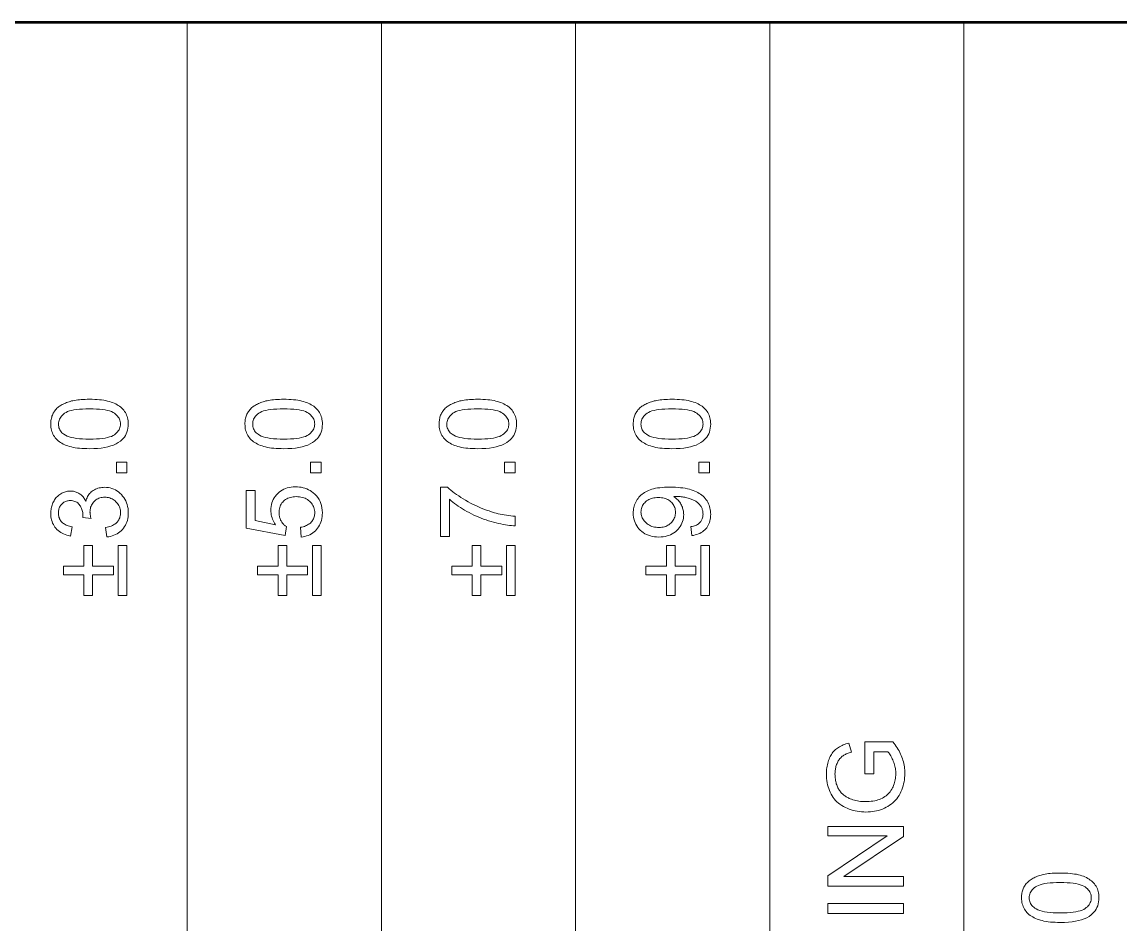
# Model space of a CAD drawing. Extents: x 23 to 417, y 3 to 294.
# Drawn here: x 202.97 to 217.45, y 38.34 to 50.24 of the extents above; entities that cross this region are included whole.
import ezdxf

# ---------------------------------------------------------------- set-up
doc = ezdxf.new("R2010")
doc.units = 0

msp = doc.modelspace()

# ---------------------------------------------------------------- linework, layer by layer
at = {"color": 7, "lineweight": 35}
msp.add_line((30.237, 50.237), (409.763, 50.237), dxfattribs=at)
at = {"color": 7, "lineweight": 13}
for p, q in [((176.422, 50.222), (230.758, 50.222)), ((205.15, 10.222), (205.15, 50.222)), ((207.711, 10.222), (207.711, 50.222)), ((210.272, 10.222), (210.272, 50.222)), ((212.833, 10.222), (212.833, 50.222)), ((215.393, 10.222), (215.393, 50.222))]:
    msp.add_line(p, q, dxfattribs=at)
for points in [[(203.861, 44.607), (203.826, 44.608), (203.793, 44.609), (203.761, 44.61), (203.73, 44.613), (203.701, 44.616), (203.673, 44.62), (203.647, 44.625), (203.622, 44.631), (203.598, 44.637), (203.576, 44.644), (203.555, 44.651), (203.535, 44.66), (203.515, 44.669), (203.497, 44.679), (203.48, 44.689), (203.464, 44.7), (203.449, 44.712), (203.434, 44.725), (203.421, 44.738), (203.409, 44.752), (203.398, 44.767), (203.388, 44.782), (203.379, 44.799), (203.371, 44.816), (203.365, 44.833), (203.36, 44.852), (203.356, 44.871), (203.353, 44.891), (203.351, 44.912), (203.35, 44.933), (203.351, 44.949), (203.352, 44.965), (203.353, 44.98), (203.356, 44.994), (203.358, 45.009), (203.362, 45.023), (203.366, 45.036), (203.371, 45.049), (203.377, 45.062), (203.383, 45.074), (203.39, 45.086), (203.397, 45.098), (203.405, 45.109), (203.413, 45.12), (203.422, 45.13), (203.432, 45.14), (203.442, 45.149), (203.453, 45.158), (203.464, 45.167), (203.476, 45.175), (203.489, 45.182), (203.502, 45.19), (203.515, 45.197), (203.529, 45.204), (203.544, 45.21), (203.559, 45.216), (203.575, 45.222), (203.591, 45.227), (203.608, 45.232), (203.625, 45.237), (203.643, 45.241), (203.662, 45.245), (203.683, 45.248), (203.705, 45.251), (203.728, 45.254), (203.752, 45.256), (203.778, 45.257), (203.804, 45.258), (203.832, 45.259), (203.861, 45.259), (203.896, 45.259), (203.929, 45.258), (203.961, 45.256), (203.991, 45.254), (204.02, 45.25), (204.048, 45.246), (204.074, 45.242), (204.099, 45.236), (204.123, 45.23), (204.145, 45.223), (204.166, 45.216), (204.187, 45.207), (204.206, 45.198), (204.224, 45.188), (204.241, 45.178), (204.257, 45.167), (204.273, 45.155), (204.287, 45.142), (204.3, 45.129), (204.312, 45.115), (204.324, 45.1), (204.334, 45.085), (204.343, 45.068), (204.35, 45.051), (204.357, 45.034), (204.362, 45.015), (204.366, 44.996), (204.369, 44.976), (204.371, 44.955), (204.371, 44.933), (204.37, 44.905), (204.367, 44.878), (204.362, 44.852), (204.355, 44.827), (204.346, 44.804), (204.334, 44.782), (204.321, 44.761), (204.305, 44.742), (204.288, 44.723), (204.268, 44.706), (204.241, 44.687), (204.212, 44.67), (204.179, 44.656), (204.143, 44.643), (204.104, 44.632), (204.062, 44.623), (204.016, 44.616), (203.968, 44.611), (203.916, 44.608)], [(206.422, 44.607), (206.387, 44.608), (206.354, 44.609), (206.322, 44.61), (206.291, 44.613), (206.262, 44.616), (206.234, 44.62), (206.208, 44.625), (206.183, 44.631), (206.159, 44.637), (206.136, 44.644), (206.115, 44.651), (206.095, 44.66), (206.076, 44.669), (206.058, 44.679), (206.041, 44.689), (206.025, 44.7), (206.009, 44.712), (205.995, 44.725), (205.982, 44.738), (205.97, 44.752), (205.959, 44.767), (205.949, 44.782), (205.94, 44.799), (205.932, 44.816), (205.926, 44.833), (205.92, 44.852), (205.916, 44.871), (205.913, 44.891), (205.912, 44.912), (205.911, 44.933), (205.911, 44.949), (205.912, 44.965), (205.914, 44.98), (205.916, 44.994), (205.919, 45.009), (205.923, 45.023), (205.927, 45.036), (205.932, 45.049), (205.937, 45.062), (205.943, 45.074), (205.95, 45.086), (205.958, 45.098), (205.965, 45.109), (205.974, 45.12), (205.983, 45.13), (205.993, 45.14), (206.003, 45.149), (206.014, 45.158), (206.025, 45.167), (206.037, 45.175), (206.049, 45.182), (206.062, 45.19), (206.076, 45.197), (206.09, 45.204), (206.105, 45.21), (206.12, 45.216), (206.135, 45.222), (206.152, 45.227), (206.168, 45.232), (206.186, 45.237), (206.204, 45.241), (206.223, 45.245), (206.244, 45.248), (206.266, 45.251), (206.289, 45.254), (206.313, 45.256), (206.338, 45.257), (206.365, 45.258), (206.393, 45.259), (206.422, 45.259), (206.456, 45.259), (206.49, 45.258), (206.521, 45.256), (206.552, 45.254), (206.581, 45.25), (206.609, 45.246), (206.635, 45.242), (206.66, 45.236), (206.684, 45.23), (206.706, 45.223), (206.727, 45.216), (206.747, 45.207), (206.767, 45.198), (206.785, 45.188), (206.802, 45.178), (206.818, 45.167), (206.833, 45.155), (206.848, 45.142), (206.861, 45.129), (206.873, 45.115), (206.884, 45.1), (206.894, 45.085), (206.903, 45.068), (206.911, 45.051), (206.917, 45.034), (206.923, 45.015), (206.927, 44.996), (206.93, 44.976), (206.932, 44.955), (206.932, 44.933), (206.931, 44.905), (206.928, 44.878), (206.923, 44.852), (206.916, 44.827), (206.906, 44.804), (206.895, 44.782), (206.881, 44.761), (206.866, 44.742), (206.848, 44.723), (206.829, 44.706), (206.802, 44.687), (206.772, 44.67), (206.74, 44.656), (206.704, 44.643), (206.664, 44.632), (206.622, 44.623), (206.577, 44.616), (206.528, 44.611), (206.477, 44.608)], [(208.983, 44.607), (208.948, 44.608), (208.914, 44.609), (208.882, 44.61), (208.852, 44.613), (208.823, 44.616), (208.795, 44.62), (208.768, 44.625), (208.743, 44.631), (208.72, 44.637), (208.697, 44.644), (208.676, 44.651), (208.656, 44.66), (208.637, 44.669), (208.619, 44.679), (208.601, 44.689), (208.585, 44.7), (208.57, 44.712), (208.556, 44.725), (208.543, 44.738), (208.53, 44.752), (208.519, 44.767), (208.509, 44.782), (208.501, 44.799), (208.493, 44.816), (208.486, 44.833), (208.481, 44.852), (208.477, 44.871), (208.474, 44.891), (208.472, 44.912), (208.472, 44.933), (208.472, 44.949), (208.473, 44.965), (208.475, 44.98), (208.477, 44.994), (208.48, 45.009), (208.483, 45.023), (208.488, 45.036), (208.492, 45.049), (208.498, 45.062), (208.504, 45.074), (208.511, 45.086), (208.518, 45.098), (208.526, 45.109), (208.535, 45.12), (208.544, 45.13), (208.553, 45.14), (208.564, 45.149), (208.574, 45.158), (208.586, 45.167), (208.598, 45.175), (208.61, 45.182), (208.623, 45.19), (208.637, 45.197), (208.651, 45.204), (208.665, 45.21), (208.68, 45.216), (208.696, 45.222), (208.712, 45.227), (208.729, 45.232), (208.746, 45.237), (208.764, 45.241), (208.784, 45.245), (208.804, 45.248), (208.826, 45.251), (208.849, 45.254), (208.873, 45.256), (208.899, 45.257), (208.926, 45.258), (208.954, 45.259), (208.983, 45.259), (209.017, 45.259), (209.05, 45.258), (209.082, 45.256), (209.113, 45.254), (209.142, 45.25), (209.169, 45.246), (209.196, 45.242), (209.221, 45.236), (209.244, 45.23), (209.267, 45.223), (209.288, 45.216), (209.308, 45.207), (209.327, 45.198), (209.345, 45.188), (209.363, 45.178), (209.379, 45.167), (209.394, 45.155), (209.408, 45.142), (209.422, 45.129), (209.434, 45.115), (209.445, 45.1), (209.455, 45.085), (209.464, 45.068), (209.472, 45.051), (209.478, 45.034), (209.483, 45.015), (209.488, 44.996), (209.491, 44.976), (209.492, 44.955), (209.493, 44.933), (209.492, 44.905), (209.489, 44.878), (209.484, 44.852), (209.476, 44.827), (209.467, 44.804), (209.456, 44.782), (209.442, 44.761), (209.427, 44.742), (209.409, 44.723), (209.389, 44.706), (209.363, 44.687), (209.333, 44.67), (209.3, 44.656), (209.264, 44.643), (209.225, 44.632), (209.183, 44.623), (209.138, 44.616), (209.089, 44.611), (209.037, 44.608)], [(211.543, 44.607), (211.509, 44.608), (211.475, 44.609), (211.443, 44.61), (211.413, 44.613), (211.383, 44.616), (211.355, 44.62), (211.329, 44.625), (211.304, 44.631), (211.28, 44.637), (211.258, 44.644), (211.237, 44.651), (211.217, 44.66), (211.197, 44.669), (211.179, 44.679), (211.162, 44.689), (211.146, 44.7), (211.131, 44.712), (211.117, 44.725), (211.103, 44.738), (211.091, 44.752), (211.08, 44.767), (211.07, 44.782), (211.061, 44.799), (211.054, 44.816), (211.047, 44.833), (211.042, 44.852), (211.038, 44.871), (211.035, 44.891), (211.033, 44.912), (211.032, 44.933), (211.033, 44.949), (211.034, 44.965), (211.035, 44.98), (211.038, 44.994), (211.041, 45.009), (211.044, 45.023), (211.048, 45.036), (211.053, 45.049), (211.059, 45.062), (211.065, 45.074), (211.072, 45.086), (211.079, 45.098), (211.087, 45.109), (211.095, 45.12), (211.104, 45.13), (211.114, 45.14), (211.124, 45.149), (211.135, 45.158), (211.146, 45.167), (211.158, 45.175), (211.171, 45.182), (211.184, 45.19), (211.197, 45.197), (211.211, 45.204), (211.226, 45.21), (211.241, 45.216), (211.257, 45.222), (211.273, 45.227), (211.29, 45.232), (211.307, 45.237), (211.325, 45.241), (211.345, 45.245), (211.365, 45.248), (211.387, 45.251), (211.41, 45.254), (211.434, 45.256), (211.46, 45.257), (211.486, 45.258), (211.514, 45.259), (211.543, 45.259), (211.578, 45.259), (211.611, 45.258), (211.643, 45.256), (211.673, 45.254), (211.702, 45.25), (211.73, 45.246), (211.757, 45.242), (211.782, 45.236), (211.805, 45.23), (211.827, 45.223), (211.849, 45.216), (211.869, 45.207), (211.888, 45.198), (211.906, 45.188), (211.923, 45.178), (211.94, 45.167), (211.955, 45.155), (211.969, 45.142), (211.982, 45.129), (211.995, 45.115), (212.006, 45.1), (212.016, 45.085), (212.025, 45.068), (212.032, 45.051), (212.039, 45.034), (212.044, 45.015), (212.048, 44.996), (212.051, 44.976), (212.053, 44.955), (212.054, 44.933), (212.053, 44.905), (212.049, 44.878), (212.044, 44.852), (212.037, 44.827), (212.028, 44.804), (212.016, 44.782), (212.003, 44.761), (211.987, 44.742), (211.97, 44.723), (211.95, 44.706), (211.923, 44.687), (211.894, 44.67), (211.861, 44.656), (211.825, 44.643), (211.786, 44.632), (211.744, 44.623), (211.698, 44.616), (211.65, 44.611), (211.598, 44.608)], [(203.861, 44.733), (203.909, 44.734), (203.953, 44.736), (203.994, 44.739), (204.032, 44.743), (204.066, 44.748), (204.097, 44.754), (204.125, 44.762), (204.15, 44.77), (204.171, 44.78), (204.189, 44.791), (204.204, 44.803), (204.218, 44.815), (204.231, 44.828), (204.241, 44.841), (204.25, 44.855), (204.257, 44.87), (204.263, 44.885), (204.267, 44.9), (204.27, 44.917), (204.271, 44.933), (204.27, 44.95), (204.267, 44.966), (204.263, 44.982), (204.257, 44.997), (204.25, 45.011), (204.241, 45.025), (204.23, 45.038), (204.218, 45.051), (204.204, 45.064), (204.189, 45.075), (204.171, 45.086), (204.149, 45.096), (204.125, 45.105), (204.097, 45.112), (204.066, 45.119), (204.032, 45.124), (203.994, 45.128), (203.953, 45.131), (203.909, 45.133), (203.861, 45.133), (203.814, 45.133), (203.769, 45.131), (203.728, 45.128), (203.69, 45.124), (203.656, 45.119), (203.625, 45.112), (203.597, 45.105), (203.572, 45.096), (203.551, 45.086), (203.533, 45.075), (203.518, 45.064), (203.504, 45.051), (203.492, 45.038), (203.481, 45.025), (203.472, 45.011), (203.465, 44.996), (203.459, 44.981), (203.455, 44.965), (203.453, 44.949), (203.452, 44.932), (203.453, 44.915), (203.455, 44.899), (203.458, 44.884), (203.463, 44.87), (203.47, 44.856), (203.478, 44.843), (203.487, 44.83), (203.498, 44.818), (203.51, 44.807), (203.524, 44.797), (203.543, 44.785), (203.566, 44.774), (203.592, 44.764), (203.621, 44.756), (203.654, 44.749), (203.689, 44.744), (203.727, 44.739), (203.769, 44.736), (203.814, 44.734)], [(206.422, 44.733), (206.47, 44.734), (206.514, 44.736), (206.555, 44.739), (206.593, 44.743), (206.627, 44.748), (206.658, 44.754), (206.686, 44.762), (206.711, 44.77), (206.732, 44.78), (206.75, 44.791), (206.765, 44.803), (206.779, 44.815), (206.791, 44.828), (206.802, 44.841), (206.811, 44.855), (206.818, 44.87), (206.824, 44.885), (206.828, 44.9), (206.83, 44.917), (206.831, 44.933), (206.83, 44.95), (206.828, 44.966), (206.824, 44.982), (206.818, 44.997), (206.811, 45.011), (206.802, 45.025), (206.791, 45.038), (206.779, 45.051), (206.765, 45.064), (206.749, 45.075), (206.731, 45.086), (206.71, 45.096), (206.686, 45.105), (206.658, 45.112), (206.627, 45.119), (206.592, 45.124), (206.555, 45.128), (206.514, 45.131), (206.469, 45.133), (206.422, 45.133), (206.374, 45.133), (206.33, 45.131), (206.289, 45.128), (206.251, 45.124), (206.216, 45.119), (206.185, 45.112), (206.157, 45.105), (206.133, 45.096), (206.112, 45.086), (206.094, 45.075), (206.078, 45.064), (206.065, 45.051), (206.052, 45.038), (206.042, 45.025), (206.033, 45.011), (206.026, 44.996), (206.02, 44.981), (206.016, 44.965), (206.014, 44.949), (206.013, 44.932), (206.013, 44.915), (206.016, 44.899), (206.019, 44.884), (206.024, 44.87), (206.031, 44.856), (206.038, 44.843), (206.048, 44.83), (206.059, 44.818), (206.071, 44.807), (206.084, 44.797), (206.104, 44.785), (206.127, 44.774), (206.153, 44.764), (206.182, 44.756), (206.214, 44.749), (206.25, 44.744), (206.288, 44.739), (206.33, 44.736), (206.374, 44.734)], [(208.983, 44.733), (209.03, 44.734), (209.075, 44.736), (209.116, 44.739), (209.153, 44.743), (209.188, 44.748), (209.219, 44.754), (209.247, 44.762), (209.271, 44.77), (209.292, 44.78), (209.31, 44.791), (209.326, 44.803), (209.34, 44.815), (209.352, 44.828), (209.363, 44.841), (209.372, 44.855), (209.379, 44.87), (209.385, 44.885), (209.389, 44.9), (209.391, 44.917), (209.392, 44.933), (209.391, 44.95), (209.389, 44.966), (209.385, 44.982), (209.379, 44.997), (209.371, 45.011), (209.362, 45.025), (209.352, 45.038), (209.34, 45.051), (209.326, 45.064), (209.31, 45.075), (209.292, 45.086), (209.271, 45.096), (209.246, 45.105), (209.218, 45.112), (209.187, 45.119), (209.153, 45.124), (209.115, 45.128), (209.074, 45.131), (209.03, 45.133), (208.983, 45.133), (208.935, 45.133), (208.891, 45.131), (208.849, 45.128), (208.812, 45.124), (208.777, 45.119), (208.746, 45.112), (208.718, 45.105), (208.694, 45.096), (208.672, 45.086), (208.655, 45.075), (208.639, 45.064), (208.625, 45.051), (208.613, 45.038), (208.603, 45.025), (208.594, 45.011), (208.586, 44.996), (208.581, 44.981), (208.577, 44.965), (208.574, 44.949), (208.573, 44.932), (208.574, 44.915), (208.576, 44.899), (208.58, 44.884), (208.585, 44.87), (208.591, 44.856), (208.599, 44.843), (208.608, 44.83), (208.619, 44.818), (208.631, 44.807), (208.645, 44.797), (208.665, 44.785), (208.688, 44.774), (208.714, 44.764), (208.743, 44.756), (208.775, 44.749), (208.81, 44.744), (208.849, 44.739), (208.89, 44.736), (208.935, 44.734)], [(211.543, 44.733), (211.591, 44.734), (211.635, 44.736), (211.676, 44.739), (211.714, 44.743), (211.748, 44.748), (211.78, 44.754), (211.807, 44.762), (211.832, 44.77), (211.853, 44.78), (211.871, 44.791), (211.887, 44.803), (211.9, 44.815), (211.913, 44.828), (211.923, 44.841), (211.932, 44.855), (211.94, 44.87), (211.945, 44.885), (211.949, 44.9), (211.952, 44.917), (211.953, 44.933), (211.952, 44.95), (211.949, 44.966), (211.945, 44.982), (211.94, 44.997), (211.932, 45.011), (211.923, 45.025), (211.913, 45.038), (211.9, 45.051), (211.886, 45.064), (211.871, 45.075), (211.853, 45.086), (211.832, 45.096), (211.807, 45.105), (211.779, 45.112), (211.748, 45.119), (211.714, 45.124), (211.676, 45.128), (211.635, 45.131), (211.591, 45.133), (211.543, 45.133), (211.496, 45.133), (211.451, 45.131), (211.41, 45.128), (211.372, 45.124), (211.338, 45.119), (211.307, 45.112), (211.279, 45.105), (211.254, 45.096), (211.233, 45.086), (211.215, 45.075), (211.2, 45.064), (211.186, 45.051), (211.174, 45.038), (211.163, 45.025), (211.154, 45.011), (211.147, 44.996), (211.141, 44.981), (211.137, 44.965), (211.135, 44.949), (211.134, 44.932), (211.135, 44.915), (211.137, 44.899), (211.141, 44.884), (211.146, 44.87), (211.152, 44.856), (211.16, 44.843), (211.169, 44.83), (211.18, 44.818), (211.192, 44.807), (211.206, 44.797), (211.226, 44.785), (211.248, 44.774), (211.275, 44.764), (211.304, 44.756), (211.336, 44.749), (211.371, 44.744), (211.41, 44.739), (211.451, 44.736), (211.496, 44.734)], [(204.354, 44.288), (204.215, 44.288), (204.215, 44.428), (204.354, 44.428)], [(206.915, 44.288), (206.775, 44.288), (206.775, 44.428), (206.915, 44.428)], [(209.476, 44.288), (209.336, 44.288), (209.336, 44.428), (209.476, 44.428)], [(212.037, 44.288), (211.897, 44.288), (211.897, 44.428), (212.037, 44.428)], [(204.09, 43.443), (204.074, 43.566), (204.094, 43.57), (204.113, 43.575), (204.131, 43.581), (204.148, 43.587), (204.164, 43.594), (204.178, 43.602), (204.192, 43.61), (204.204, 43.618), (204.215, 43.628), (204.224, 43.638), (204.233, 43.648), (204.241, 43.659), (204.248, 43.67), (204.254, 43.682), (204.259, 43.694), (204.263, 43.706), (204.266, 43.72), (204.269, 43.733), (204.27, 43.747), (204.271, 43.761), (204.27, 43.778), (204.268, 43.795), (204.265, 43.811), (204.261, 43.826), (204.256, 43.841), (204.249, 43.856), (204.241, 43.869), (204.232, 43.883), (204.222, 43.895), (204.21, 43.908), (204.198, 43.919), (204.185, 43.929), (204.172, 43.938), (204.158, 43.946), (204.143, 43.952), (204.128, 43.958), (204.112, 43.962), (204.096, 43.965), (204.079, 43.967), (204.062, 43.967), (204.045, 43.967), (204.029, 43.965), (204.014, 43.962), (203.999, 43.958), (203.985, 43.954), (203.971, 43.947), (203.958, 43.94), (203.945, 43.932), (203.934, 43.923), (203.922, 43.912), (203.912, 43.901), (203.903, 43.889), (203.894, 43.876), (203.887, 43.863), (203.881, 43.849), (203.876, 43.835), (203.872, 43.82), (203.87, 43.804), (203.868, 43.788), (203.867, 43.772), (203.868, 43.764), (203.868, 43.757), (203.869, 43.749), (203.87, 43.741), (203.871, 43.733), (203.872, 43.724), (203.874, 43.715), (203.876, 43.705), (203.878, 43.695), (203.881, 43.685), (203.773, 43.699), (203.774, 43.701), (203.774, 43.703), (203.774, 43.706), (203.774, 43.708), (203.774, 43.71), (203.774, 43.712), (203.775, 43.713), (203.775, 43.715), (203.775, 43.717), (203.775, 43.718), (203.774, 43.734), (203.773, 43.749), (203.771, 43.764), (203.768, 43.779), (203.764, 43.793), (203.76, 43.807), (203.755, 43.82), (203.748, 43.834), (203.741, 43.847), (203.734, 43.86), (203.725, 43.871), (203.716, 43.882), (203.705, 43.892), (203.694, 43.9), (203.682, 43.907), (203.669, 43.912), (203.655, 43.917), (203.64, 43.92), (203.624, 43.922), (203.607, 43.922), (203.594, 43.922), (203.581, 43.92), (203.569, 43.918), (203.557, 43.915), (203.546, 43.911), (203.535, 43.906), (203.524, 43.9), (203.514, 43.893), (203.505, 43.885), (203.496, 43.877), (203.487, 43.867), (203.48, 43.857), (203.473, 43.847), (203.467, 43.836), (203.462, 43.824), (203.458, 43.812), (203.455, 43.8), (203.453, 43.786), (203.452, 43.773), (203.451, 43.759), (203.452, 43.745), (203.453, 43.731), (203.455, 43.718), (203.458, 43.705), (203.463, 43.693), (203.467, 43.681), (203.473, 43.67), (203.48, 43.659), (203.488, 43.649), (203.496, 43.639), (203.506, 43.63), (203.516, 43.621), (203.527, 43.614), (203.54, 43.606), (203.553, 43.6), (203.567, 43.594), (203.581, 43.589), (203.597, 43.585), (203.614, 43.581), (203.631, 43.578), (203.61, 43.455), (203.585, 43.46), (203.562, 43.466), (203.54, 43.474), (203.52, 43.482), (203.5, 43.492), (203.481, 43.503), (203.464, 43.515), (203.448, 43.528), (203.432, 43.542), (203.418, 43.557), (203.405, 43.574), (203.394, 43.591), (203.384, 43.609), (203.375, 43.627), (203.367, 43.647), (203.361, 43.667), (203.356, 43.688), (203.353, 43.71), (203.351, 43.733), (203.35, 43.756), (203.351, 43.772), (203.352, 43.788), (203.354, 43.804), (203.356, 43.819), (203.359, 43.834), (203.363, 43.849), (203.368, 43.864), (203.373, 43.879), (203.379, 43.893), (203.385, 43.907), (203.393, 43.92), (203.401, 43.933), (203.409, 43.945), (203.418, 43.957), (203.427, 43.967), (203.437, 43.978), (203.447, 43.987), (203.458, 43.996), (203.469, 44.004), (203.481, 44.012), (203.494, 44.019), (203.506, 44.025), (203.518, 44.031), (203.531, 44.035), (203.544, 44.039), (203.557, 44.043), (203.57, 44.045), (203.583, 44.047), (203.597, 44.048), (203.61, 44.049), (203.623, 44.048), (203.636, 44.047), (203.648, 44.045), (203.66, 44.043), (203.672, 44.04), (203.684, 44.036), (203.695, 44.031), (203.706, 44.026), (203.717, 44.02), (203.728, 44.014), (203.739, 44.006), (203.749, 43.998), (203.758, 43.99), (203.767, 43.981), (203.776, 43.971), (203.784, 43.96), (203.792, 43.949), (203.799, 43.937), (203.806, 43.924), (203.813, 43.911), (203.817, 43.928), (203.823, 43.945), (203.829, 43.96), (203.836, 43.975), (203.844, 43.99), (203.853, 44.003), (203.863, 44.015), (203.874, 44.027), (203.885, 44.038), (203.898, 44.049), (203.911, 44.058), (203.925, 44.066), (203.939, 44.074), (203.954, 44.08), (203.97, 44.085), (203.987, 44.09), (204.004, 44.093), (204.022, 44.096), (204.04, 44.097), (204.059, 44.098), (204.085, 44.097), (204.11, 44.094), (204.134, 44.089), (204.157, 44.082), (204.18, 44.074), (204.202, 44.063), (204.223, 44.051), (204.243, 44.037), (204.262, 44.02), (204.281, 44.002), (204.298, 43.983), (204.314, 43.962), (204.328, 43.94), (204.339, 43.918), (204.349, 43.894), (204.358, 43.869), (204.364, 43.844), (204.369, 43.817), (204.371, 43.789), (204.372, 43.761), (204.371, 43.735), (204.369, 43.71), (204.365, 43.686), (204.36, 43.662), (204.353, 43.64), (204.344, 43.619), (204.334, 43.598), (204.322, 43.579), (204.309, 43.56), (204.294, 43.542), (204.278, 43.525), (204.26, 43.51), (204.242, 43.497), (204.224, 43.484), (204.204, 43.474), (204.183, 43.465), (204.161, 43.457), (204.139, 43.451), (204.115, 43.446)], [(206.653, 43.442), (206.642, 43.571), (206.661, 43.574), (206.678, 43.578), (206.695, 43.583), (206.71, 43.589), (206.725, 43.595), (206.738, 43.602), (206.751, 43.61), (206.763, 43.618), (206.774, 43.627), (206.784, 43.638), (206.793, 43.648), (206.801, 43.659), (206.808, 43.671), (206.814, 43.683), (206.819, 43.695), (206.824, 43.708), (206.827, 43.721), (206.829, 43.735), (206.831, 43.749), (206.831, 43.763), (206.831, 43.781), (206.829, 43.798), (206.825, 43.814), (206.821, 43.83), (206.815, 43.845), (206.807, 43.86), (206.798, 43.874), (206.788, 43.888), (206.777, 43.901), (206.764, 43.913), (206.751, 43.925), (206.736, 43.936), (206.72, 43.945), (206.704, 43.953), (206.687, 43.959), (206.668, 43.965), (206.649, 43.969), (206.63, 43.972), (206.609, 43.974), (206.587, 43.975), (206.566, 43.974), (206.547, 43.972), (206.528, 43.97), (206.51, 43.965), (206.493, 43.96), (206.477, 43.954), (206.462, 43.946), (206.447, 43.937), (206.434, 43.927), (206.421, 43.916), (206.41, 43.904), (206.399, 43.891), (206.39, 43.877), (206.382, 43.863), (206.376, 43.848), (206.37, 43.832), (206.366, 43.815), (206.363, 43.798), (206.361, 43.78), (206.361, 43.761), (206.361, 43.75), (206.362, 43.738), (206.363, 43.727), (206.365, 43.716), (206.367, 43.705), (206.37, 43.694), (206.374, 43.684), (206.378, 43.674), (206.382, 43.664), (206.388, 43.654), (206.393, 43.645), (206.399, 43.636), (206.405, 43.627), (206.412, 43.619), (206.418, 43.612), (206.426, 43.604), (206.433, 43.597), (206.441, 43.591), (206.449, 43.585), (206.457, 43.579), (206.442, 43.464), (205.929, 43.561), (205.929, 44.058), (206.046, 44.058), (206.046, 43.659), (206.315, 43.605), (206.303, 43.623), (206.292, 43.641), (206.283, 43.66), (206.275, 43.679), (206.268, 43.697), (206.262, 43.716), (206.258, 43.736), (206.255, 43.755), (206.253, 43.774), (206.252, 43.794), (206.253, 43.82), (206.256, 43.845), (206.26, 43.869), (206.267, 43.892), (206.275, 43.915), (206.285, 43.937), (206.297, 43.957), (206.31, 43.977), (206.326, 43.997), (206.343, 44.015), (206.361, 44.032), (206.381, 44.048), (206.402, 44.061), (206.424, 44.073), (206.447, 44.083), (206.47, 44.091), (206.495, 44.097), (206.521, 44.102), (206.548, 44.104), (206.576, 44.105), (206.603, 44.104), (206.629, 44.102), (206.654, 44.098), (206.679, 44.092), (206.703, 44.085), (206.726, 44.077), (206.748, 44.066), (206.77, 44.054), (206.791, 44.041), (206.811, 44.026), (206.834, 44.006), (206.854, 43.985), (206.873, 43.962), (206.888, 43.938), (206.902, 43.912), (206.913, 43.885), (206.921, 43.857), (206.927, 43.827), (206.931, 43.796), (206.932, 43.763), (206.931, 43.737), (206.929, 43.711), (206.925, 43.686), (206.92, 43.662), (206.913, 43.639), (206.905, 43.618), (206.895, 43.597), (206.883, 43.577), (206.87, 43.558), (206.856, 43.541), (206.84, 43.524), (206.823, 43.509), (206.805, 43.496), (206.787, 43.483), (206.767, 43.473), (206.746, 43.464), (206.724, 43.456), (206.702, 43.45), (206.678, 43.445)], [(208.607, 43.45), (208.489, 43.45), (208.489, 44.098), (208.584, 44.098), (208.605, 44.079), (208.628, 44.059), (208.651, 44.04), (208.676, 44.021), (208.703, 44.003), (208.73, 43.984), (208.759, 43.965), (208.79, 43.946), (208.821, 43.927), (208.854, 43.908), (208.888, 43.89), (208.922, 43.873), (208.956, 43.856), (208.991, 43.84), (209.025, 43.825), (209.06, 43.811), (209.095, 43.798), (209.13, 43.786), (209.165, 43.774), (209.201, 43.763), (209.226, 43.756), (209.252, 43.75), (209.278, 43.744), (209.305, 43.738), (209.332, 43.733), (209.36, 43.729), (209.388, 43.725), (209.417, 43.721), (209.446, 43.719), (209.476, 43.716), (209.476, 43.59), (209.452, 43.591), (209.427, 43.593), (209.401, 43.595), (209.374, 43.599), (209.346, 43.603), (209.317, 43.608), (209.287, 43.614), (209.256, 43.62), (209.224, 43.628), (209.191, 43.637), (209.157, 43.646), (209.124, 43.656), (209.092, 43.667), (209.059, 43.678), (209.027, 43.69), (208.994, 43.704), (208.963, 43.717), (208.931, 43.732), (208.9, 43.748), (208.868, 43.764), (208.838, 43.78), (208.808, 43.797), (208.78, 43.814), (208.752, 43.832), (208.725, 43.849), (208.7, 43.867), (208.675, 43.885), (208.651, 43.903), (208.629, 43.921), (208.607, 43.94)], [(211.805, 43.461), (211.794, 43.579), (211.811, 43.582), (211.826, 43.586), (211.84, 43.59), (211.854, 43.595), (211.866, 43.6), (211.878, 43.606), (211.889, 43.613), (211.898, 43.62), (211.907, 43.628), (211.915, 43.636), (211.922, 43.645), (211.929, 43.654), (211.934, 43.663), (211.939, 43.673), (211.943, 43.684), (211.947, 43.695), (211.949, 43.707), (211.951, 43.719), (211.952, 43.731), (211.953, 43.744), (211.952, 43.755), (211.952, 43.766), (211.95, 43.777), (211.949, 43.787), (211.946, 43.797), (211.943, 43.807), (211.94, 43.817), (211.936, 43.826), (211.932, 43.835), (211.927, 43.844), (211.921, 43.852), (211.916, 43.86), (211.91, 43.868), (211.903, 43.875), (211.896, 43.882), (211.889, 43.889), (211.882, 43.896), (211.874, 43.902), (211.866, 43.908), (211.857, 43.913), (211.849, 43.919), (211.839, 43.924), (211.829, 43.929), (211.818, 43.934), (211.807, 43.939), (211.795, 43.943), (211.782, 43.947), (211.769, 43.951), (211.755, 43.955), (211.741, 43.959), (211.726, 43.963), (211.711, 43.966), (211.696, 43.969), (211.681, 43.971), (211.666, 43.973), (211.651, 43.975), (211.636, 43.976), (211.621, 43.977), (211.606, 43.977), (211.59, 43.978), (211.589, 43.978), (211.587, 43.978), (211.585, 43.978), (211.583, 43.977), (211.58, 43.977), (211.578, 43.977), (211.575, 43.977), (211.572, 43.977), (211.569, 43.977), (211.566, 43.977), (211.577, 43.969), (211.588, 43.961), (211.599, 43.952), (211.609, 43.943), (211.619, 43.933), (211.628, 43.923), (211.637, 43.912), (211.646, 43.901), (211.654, 43.889), (211.661, 43.876), (211.668, 43.863), (211.674, 43.85), (211.68, 43.837), (211.684, 43.824), (211.688, 43.81), (211.692, 43.796), (211.694, 43.782), (211.696, 43.767), (211.697, 43.753), (211.698, 43.738), (211.697, 43.714), (211.694, 43.69), (211.689, 43.667), (211.683, 43.645), (211.675, 43.624), (211.665, 43.603), (211.653, 43.583), (211.64, 43.564), (211.625, 43.546), (211.607, 43.528), (211.589, 43.512), (211.569, 43.497), (211.548, 43.484), (211.526, 43.473), (211.503, 43.464), (211.479, 43.456), (211.453, 43.45), (211.427, 43.446), (211.399, 43.443), (211.37, 43.442), (211.34, 43.443), (211.312, 43.446), (211.284, 43.45), (211.258, 43.456), (211.233, 43.465), (211.209, 43.474), (211.186, 43.486), (211.165, 43.5), (211.144, 43.515), (211.125, 43.532), (211.108, 43.55), (211.092, 43.569), (211.078, 43.59), (211.066, 43.611), (211.056, 43.633), (211.047, 43.656), (211.041, 43.68), (211.036, 43.704), (211.033, 43.73), (211.032, 43.757), (211.033, 43.776), (211.035, 43.795), (211.037, 43.814), (211.041, 43.832), (211.046, 43.85), (211.051, 43.868), (211.058, 43.885), (211.066, 43.902), (211.075, 43.919), (211.085, 43.935), (211.096, 43.951), (211.108, 43.966), (211.121, 43.98), (211.134, 43.993), (211.149, 44.006), (211.164, 44.018), (211.18, 44.029), (211.198, 44.039), (211.216, 44.049), (211.235, 44.058), (211.255, 44.066), (211.277, 44.073), (211.301, 44.079), (211.326, 44.085), (211.354, 44.089), (211.383, 44.093), (211.413, 44.096), (211.446, 44.098), (211.48, 44.099), (211.516, 44.1), (211.554, 44.099), (211.59, 44.098), (211.624, 44.096), (211.657, 44.093), (211.688, 44.089), (211.718, 44.085), (211.746, 44.079), (211.773, 44.073), (211.798, 44.066), (211.821, 44.058), (211.844, 44.049), (211.865, 44.04), (211.885, 44.029), (211.904, 44.018), (211.921, 44.006), (211.938, 43.994), (211.954, 43.98), (211.968, 43.966), (211.982, 43.95), (211.994, 43.934), (212.006, 43.918), (212.016, 43.9), (212.025, 43.882), (212.032, 43.864), (212.039, 43.845), (212.044, 43.825), (212.048, 43.805), (212.051, 43.785), (212.053, 43.763), (212.054, 43.742), (212.053, 43.719), (212.051, 43.696), (212.048, 43.675), (212.043, 43.655), (212.037, 43.635), (212.03, 43.616), (212.022, 43.598), (212.012, 43.581), (212.001, 43.565), (211.988, 43.55), (211.975, 43.536), (211.96, 43.523), (211.945, 43.511), (211.928, 43.5), (211.91, 43.49), (211.891, 43.482), (211.871, 43.475), (211.85, 43.469), (211.828, 43.464)], [(211.364, 43.963), (211.343, 43.963), (211.323, 43.961), (211.304, 43.958), (211.286, 43.954), (211.269, 43.949), (211.253, 43.943), (211.237, 43.936), (211.223, 43.927), (211.209, 43.918), (211.196, 43.907), (211.184, 43.895), (211.174, 43.884), (211.165, 43.871), (211.156, 43.858), (211.15, 43.845), (211.144, 43.831), (211.14, 43.817), (211.137, 43.802), (211.135, 43.787), (211.134, 43.772), (211.135, 43.755), (211.137, 43.74), (211.14, 43.724), (211.145, 43.709), (211.151, 43.695), (211.158, 43.681), (211.167, 43.667), (211.177, 43.654), (211.188, 43.641), (211.201, 43.629), (211.215, 43.617), (211.229, 43.607), (211.245, 43.598), (211.261, 43.59), (211.278, 43.583), (211.295, 43.578), (211.314, 43.574), (211.333, 43.571), (211.353, 43.569), (211.374, 43.568), (211.393, 43.569), (211.411, 43.571), (211.428, 43.573), (211.445, 43.578), (211.461, 43.583), (211.476, 43.589), (211.49, 43.597), (211.504, 43.605), (211.517, 43.615), (211.529, 43.626), (211.541, 43.638), (211.551, 43.65), (211.56, 43.663), (211.568, 43.676), (211.574, 43.69), (211.58, 43.705), (211.584, 43.72), (211.587, 43.735), (211.588, 43.752), (211.589, 43.768), (211.588, 43.785), (211.587, 43.801), (211.584, 43.817), (211.58, 43.832), (211.574, 43.846), (211.568, 43.86), (211.56, 43.873), (211.551, 43.885), (211.541, 43.897), (211.529, 43.908), (211.517, 43.919), (211.504, 43.928), (211.489, 43.936), (211.474, 43.943), (211.458, 43.95), (211.441, 43.954), (211.423, 43.958), (211.404, 43.961), (211.385, 43.963)], [(204.177, 42.943), (203.902, 42.943), (203.902, 42.671), (203.788, 42.671), (203.788, 42.943), (203.516, 42.943), (203.516, 43.059), (203.788, 43.059), (203.788, 43.331), (203.902, 43.331), (203.902, 43.059), (204.177, 43.059)], [(204.354, 43.331), (204.354, 42.671), (204.24, 42.671), (204.24, 43.331)], [(206.738, 42.943), (206.463, 42.943), (206.463, 42.671), (206.349, 42.671), (206.349, 42.943), (206.077, 42.943), (206.077, 43.059), (206.349, 43.059), (206.349, 43.331), (206.463, 43.331), (206.463, 43.059), (206.738, 43.059)], [(206.915, 43.331), (206.915, 42.671), (206.801, 42.671), (206.801, 43.331)], [(209.298, 42.943), (209.024, 42.943), (209.024, 42.671), (208.91, 42.671), (208.91, 42.943), (208.638, 42.943), (208.638, 43.059), (208.91, 43.059), (208.91, 43.331), (209.024, 43.331), (209.024, 43.059), (209.298, 43.059)], [(209.476, 43.331), (209.476, 42.671), (209.361, 42.671), (209.361, 43.331)], [(211.859, 42.943), (211.584, 42.943), (211.584, 42.671), (211.47, 42.671), (211.47, 42.943), (211.198, 42.943), (211.198, 43.059), (211.47, 43.059), (211.47, 43.331), (211.584, 43.331), (211.584, 43.059), (211.859, 43.059)], [(212.037, 43.331), (212.037, 42.671), (211.922, 42.671), (211.922, 43.331)], [(214.205, 40.316), (214.088, 40.316), (214.087, 40.739), (214.458, 40.739), (214.473, 40.72), (214.488, 40.7), (214.501, 40.68), (214.514, 40.66), (214.526, 40.64), (214.538, 40.62), (214.548, 40.6), (214.558, 40.579), (214.567, 40.559), (214.575, 40.538), (214.583, 40.517), (214.589, 40.496), (214.595, 40.475), (214.6, 40.454), (214.605, 40.433), (214.608, 40.412), (214.611, 40.39), (214.613, 40.369), (214.614, 40.347), (214.614, 40.325), (214.614, 40.296), (214.612, 40.267), (214.609, 40.239), (214.604, 40.212), (214.599, 40.185), (214.592, 40.158), (214.583, 40.132), (214.574, 40.107), (214.563, 40.082), (214.551, 40.057), (214.538, 40.034), (214.524, 40.012), (214.508, 39.99), (214.492, 39.971), (214.474, 39.952), (214.455, 39.934), (214.435, 39.918), (214.414, 39.903), (214.392, 39.888), (214.369, 39.876), (214.345, 39.864), (214.32, 39.853), (214.295, 39.844), (214.269, 39.836), (214.242, 39.83), (214.215, 39.824), (214.188, 39.82), (214.16, 39.817), (214.131, 39.815), (214.102, 39.814), (214.073, 39.815), (214.044, 39.817), (214.016, 39.82), (213.988, 39.824), (213.961, 39.829), (213.934, 39.836), (213.907, 39.844), (213.881, 39.853), (213.855, 39.864), (213.83, 39.875), (213.805, 39.888), (213.782, 39.902), (213.759, 39.917), (213.739, 39.933), (213.719, 39.95), (213.701, 39.968), (213.684, 39.987), (213.669, 40.007), (213.655, 40.029), (213.642, 40.051), (213.63, 40.074), (213.62, 40.098), (213.61, 40.123), (213.602, 40.148), (213.596, 40.174), (213.59, 40.201), (213.586, 40.228), (213.583, 40.257), (213.581, 40.285), (213.58, 40.315), (213.581, 40.336), (213.582, 40.357), (213.583, 40.378), (213.586, 40.398), (213.589, 40.418), (213.593, 40.438), (213.597, 40.457), (213.603, 40.475), (213.609, 40.493), (213.615, 40.511), (213.623, 40.528), (213.631, 40.545), (213.639, 40.56), (213.648, 40.575), (213.657, 40.589), (213.667, 40.603), (213.678, 40.615), (213.689, 40.627), (213.701, 40.638), (213.713, 40.648), (213.726, 40.658), (213.74, 40.667), (213.754, 40.676), (213.77, 40.684), (213.786, 40.692), (213.802, 40.7), (213.82, 40.706), (213.838, 40.713), (213.857, 40.719), (213.877, 40.724), (213.91, 40.605), (213.895, 40.6), (213.88, 40.595), (213.867, 40.59), (213.854, 40.585), (213.841, 40.58), (213.83, 40.574), (213.819, 40.568), (213.808, 40.562), (213.799, 40.555), (213.79, 40.549), (213.781, 40.542), (213.773, 40.534), (213.765, 40.526), (213.757, 40.518), (213.75, 40.508), (213.744, 40.498), (213.737, 40.488), (213.731, 40.477), (213.725, 40.465), (213.72, 40.453), (213.715, 40.441), (213.71, 40.428), (213.706, 40.415), (213.703, 40.402), (213.7, 40.388), (213.698, 40.374), (213.696, 40.36), (213.695, 40.345), (213.694, 40.331), (213.693, 40.316), (213.694, 40.298), (213.695, 40.28), (213.696, 40.263), (213.698, 40.247), (213.7, 40.231), (213.703, 40.216), (213.707, 40.201), (213.711, 40.186), (213.716, 40.172), (213.721, 40.159), (213.727, 40.146), (213.733, 40.133), (213.739, 40.121), (213.746, 40.11), (213.753, 40.099), (213.76, 40.088), (213.768, 40.079), (213.776, 40.069), (213.785, 40.06), (213.794, 40.052), (213.803, 40.044), (213.812, 40.036), (213.822, 40.029), (213.831, 40.022), (213.841, 40.016), (213.851, 40.01), (213.861, 40.004), (213.871, 39.999), (213.882, 39.994), (213.893, 39.989), (213.911, 39.982), (213.93, 39.975), (213.95, 39.969), (213.969, 39.964), (213.989, 39.96), (214.01, 39.957), (214.03, 39.954), (214.051, 39.952), (214.072, 39.951), (214.094, 39.951), (214.12, 39.951), (214.146, 39.952), (214.17, 39.955), (214.194, 39.958), (214.217, 39.962), (214.239, 39.967), (214.26, 39.973), (214.28, 39.98), (214.299, 39.988), (214.318, 39.997), (214.335, 40.006), (214.352, 40.017), (214.367, 40.028), (214.382, 40.04), (214.396, 40.053), (214.409, 40.067), (214.421, 40.082), (214.432, 40.097), (214.442, 40.114), (214.451, 40.131), (214.46, 40.148), (214.467, 40.166), (214.474, 40.184), (214.479, 40.203), (214.484, 40.221), (214.488, 40.24), (214.491, 40.259), (214.493, 40.278), (214.495, 40.298), (214.495, 40.318), (214.495, 40.335), (214.494, 40.352), (214.492, 40.369), (214.49, 40.386), (214.487, 40.403), (214.483, 40.419), (214.479, 40.436), (214.474, 40.453), (214.468, 40.469), (214.462, 40.485), (214.455, 40.501), (214.448, 40.517), (214.442, 40.531), (214.435, 40.545), (214.428, 40.557), (214.421, 40.569), (214.413, 40.581), (214.406, 40.591), (214.399, 40.601), (214.391, 40.61), (214.205, 40.61)], [(214.597, 38.837), (213.597, 38.837), (213.597, 38.973), (214.382, 39.498), (213.597, 39.498), (213.597, 39.625), (214.597, 39.625), (214.597, 39.49), (213.811, 38.964), (214.597, 38.964)], [(216.665, 38.357), (216.63, 38.358), (216.597, 38.359), (216.565, 38.36), (216.534, 38.363), (216.505, 38.366), (216.477, 38.37), (216.45, 38.375), (216.425, 38.381), (216.402, 38.387), (216.379, 38.394), (216.358, 38.401), (216.338, 38.41), (216.319, 38.419), (216.301, 38.429), (216.284, 38.439), (216.267, 38.45), (216.252, 38.462), (216.238, 38.475), (216.225, 38.488), (216.213, 38.502), (216.201, 38.517), (216.191, 38.532), (216.183, 38.549), (216.175, 38.566), (216.169, 38.583), (216.163, 38.602), (216.159, 38.621), (216.156, 38.641), (216.154, 38.662), (216.154, 38.683), (216.154, 38.699), (216.155, 38.715), (216.157, 38.73), (216.159, 38.744), (216.162, 38.759), (216.166, 38.773), (216.17, 38.786), (216.175, 38.799), (216.18, 38.812), (216.186, 38.824), (216.193, 38.836), (216.2, 38.848), (216.208, 38.859), (216.217, 38.87), (216.226, 38.88), (216.235, 38.89), (216.246, 38.899), (216.256, 38.908), (216.268, 38.917), (216.28, 38.925), (216.292, 38.932), (216.305, 38.94), (216.319, 38.947), (216.333, 38.954), (216.347, 38.96), (216.363, 38.966), (216.378, 38.972), (216.394, 38.977), (216.411, 38.982), (216.428, 38.987), (216.447, 38.991), (216.466, 38.995), (216.487, 38.998), (216.508, 39.001), (216.531, 39.004), (216.556, 39.006), (216.581, 39.007), (216.608, 39.008), (216.636, 39.009), (216.665, 39.009), (216.699, 39.009), (216.732, 39.008), (216.764, 39.006), (216.795, 39.004), (216.824, 39), (216.852, 38.996), (216.878, 38.992), (216.903, 38.986), (216.927, 38.98), (216.949, 38.973), (216.97, 38.966), (216.99, 38.957), (217.009, 38.948), (217.028, 38.938), (217.045, 38.928), (217.061, 38.917), (217.076, 38.905), (217.09, 38.892), (217.104, 38.879), (217.116, 38.865), (217.127, 38.85), (217.137, 38.835), (217.146, 38.818), (217.154, 38.801), (217.16, 38.784), (217.166, 38.765), (217.17, 38.746), (217.173, 38.726), (217.174, 38.705), (217.175, 38.683), (217.174, 38.655), (217.171, 38.628), (217.166, 38.602), (217.158, 38.577), (217.149, 38.554), (217.138, 38.532), (217.124, 38.511), (217.109, 38.492), (217.091, 38.473), (217.071, 38.456), (217.045, 38.437), (217.015, 38.42), (216.982, 38.406), (216.946, 38.393), (216.907, 38.382), (216.865, 38.373), (216.82, 38.366), (216.771, 38.361), (216.72, 38.358)], [(216.665, 38.483), (216.712, 38.484), (216.757, 38.486), (216.798, 38.489), (216.835, 38.493), (216.87, 38.498), (216.901, 38.504), (216.929, 38.512), (216.953, 38.52), (216.975, 38.53), (216.993, 38.541), (217.008, 38.553), (217.022, 38.565), (217.034, 38.578), (217.045, 38.591), (217.054, 38.605), (217.061, 38.62), (217.067, 38.635), (217.071, 38.65), (217.073, 38.667), (217.074, 38.683), (217.073, 38.7), (217.071, 38.716), (217.067, 38.732), (217.061, 38.747), (217.054, 38.761), (217.045, 38.775), (217.034, 38.788), (217.022, 38.801), (217.008, 38.814), (216.992, 38.825), (216.974, 38.836), (216.953, 38.846), (216.928, 38.855), (216.901, 38.862), (216.869, 38.869), (216.835, 38.874), (216.797, 38.878), (216.756, 38.881), (216.712, 38.883), (216.665, 38.883), (216.617, 38.883), (216.573, 38.881), (216.532, 38.878), (216.494, 38.874), (216.459, 38.869), (216.428, 38.862), (216.4, 38.855), (216.376, 38.846), (216.355, 38.836), (216.337, 38.825), (216.321, 38.814), (216.307, 38.801), (216.295, 38.788), (216.285, 38.775), (216.276, 38.761), (216.269, 38.746), (216.263, 38.731), (216.259, 38.715), (216.256, 38.699), (216.256, 38.682), (216.256, 38.665), (216.258, 38.649), (216.262, 38.634), (216.267, 38.62), (216.273, 38.606), (216.281, 38.593), (216.291, 38.58), (216.301, 38.568), (216.314, 38.557), (216.327, 38.547), (216.347, 38.535), (216.37, 38.524), (216.396, 38.514), (216.425, 38.506), (216.457, 38.499), (216.493, 38.494), (216.531, 38.489), (216.572, 38.486), (216.617, 38.484)], [(214.597, 38.473), (213.597, 38.473), (213.597, 38.605), (214.597, 38.605)]]:
    msp.add_lwpolyline(points, close=True, dxfattribs=at)

doc.saveas('drawing.dxf')
